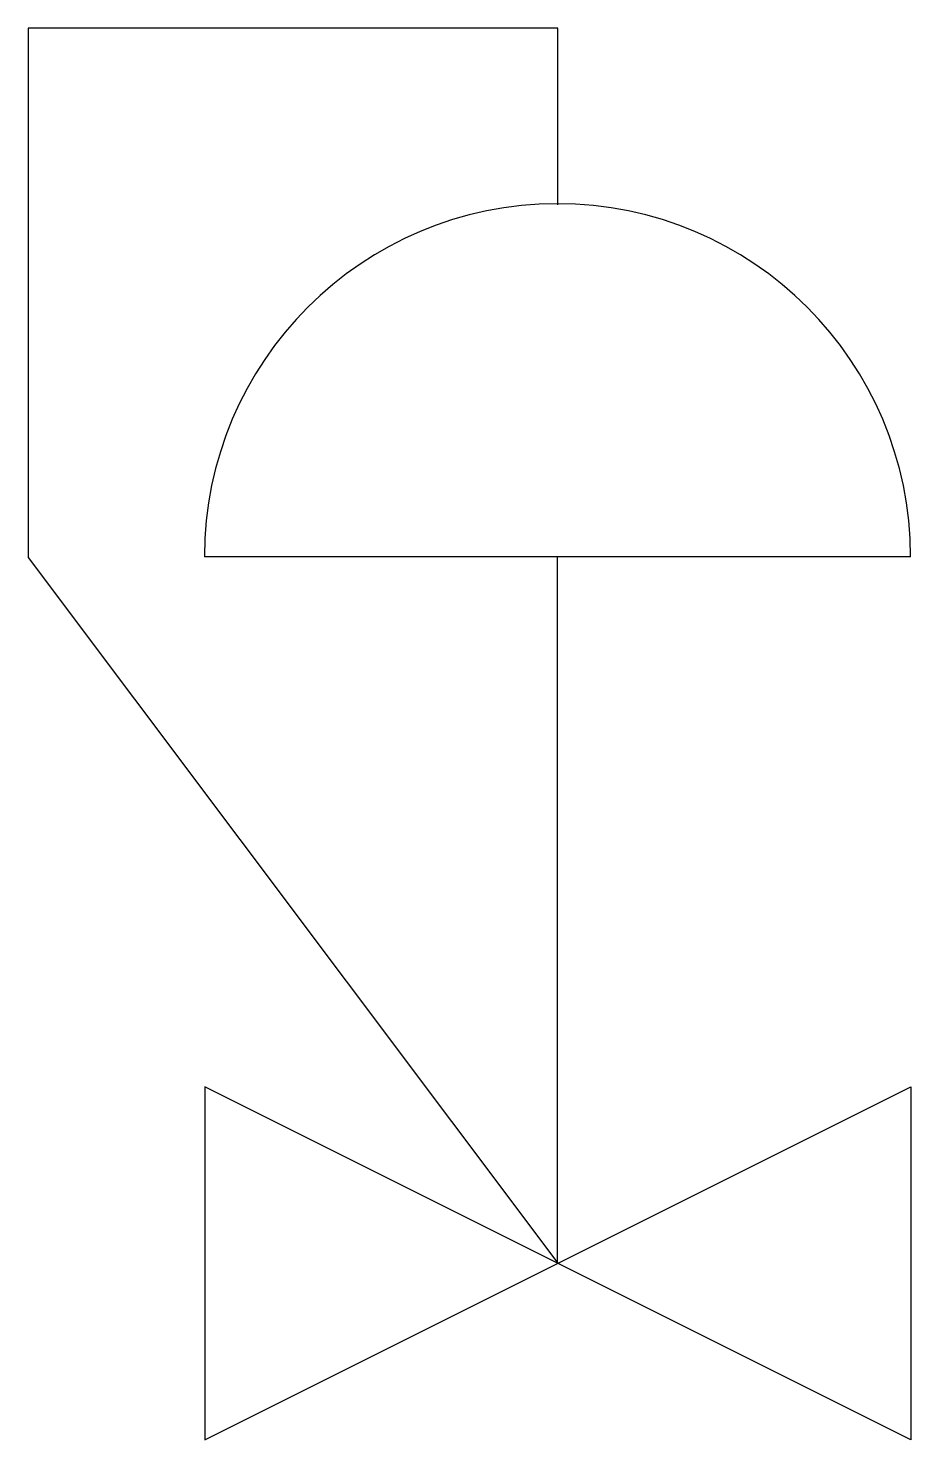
# Model space of a CAD drawing. Extents: x -0.062 to 0.25, y -0.062 to 0.438.
import ezdxf

# ---------------------------------------------------------------- set-up
doc = ezdxf.new("R2010")
doc.units = 0
doc.layers.get('0').update_dxf_attribs({"linetype": 'CONTINUOUS'})
doc.layers.add('4', color=4, linetype='CONTINUOUS')

msp = doc.modelspace()

# ---------------------------------------------------------------- linework, layer by layer
at = {"color": 0}
for p, q in [((0.24991, 0.25031), (-0.00009, 0.25031)), ((0.12491, 0.00031), (0.12491, 0.25031)), ((0.25, -0.0625), (0, 0.0625)), ((0, 0.0625), (0, -0.0625)), ((0, -0.0625), (0.25, 0.0625)), ((0.25, 0.0625), (0.25, -0.0625))]:
    msp.add_line(p, q, dxfattribs=at)
msp.add_lwpolyline([(0, 0), (0, 0)], dxfattribs=at)
msp.add_arc((0.12491, 0.25031), 0.125, 0, 180, dxfattribs=at)
at = {"layer": '4', "color": 0}
for p, q in [((0.125, 0.4375), (-0.0625, 0.4375)), ((-0.0625, 0.4375), (-0.0625, 0.25)), ((0.125, 0.375), (0.125, 0.4375)), ((-0.0625, 0.25), (0.125, 0))]:
    msp.add_line(p, q, dxfattribs=at)

doc.saveas('drawing.dxf')
